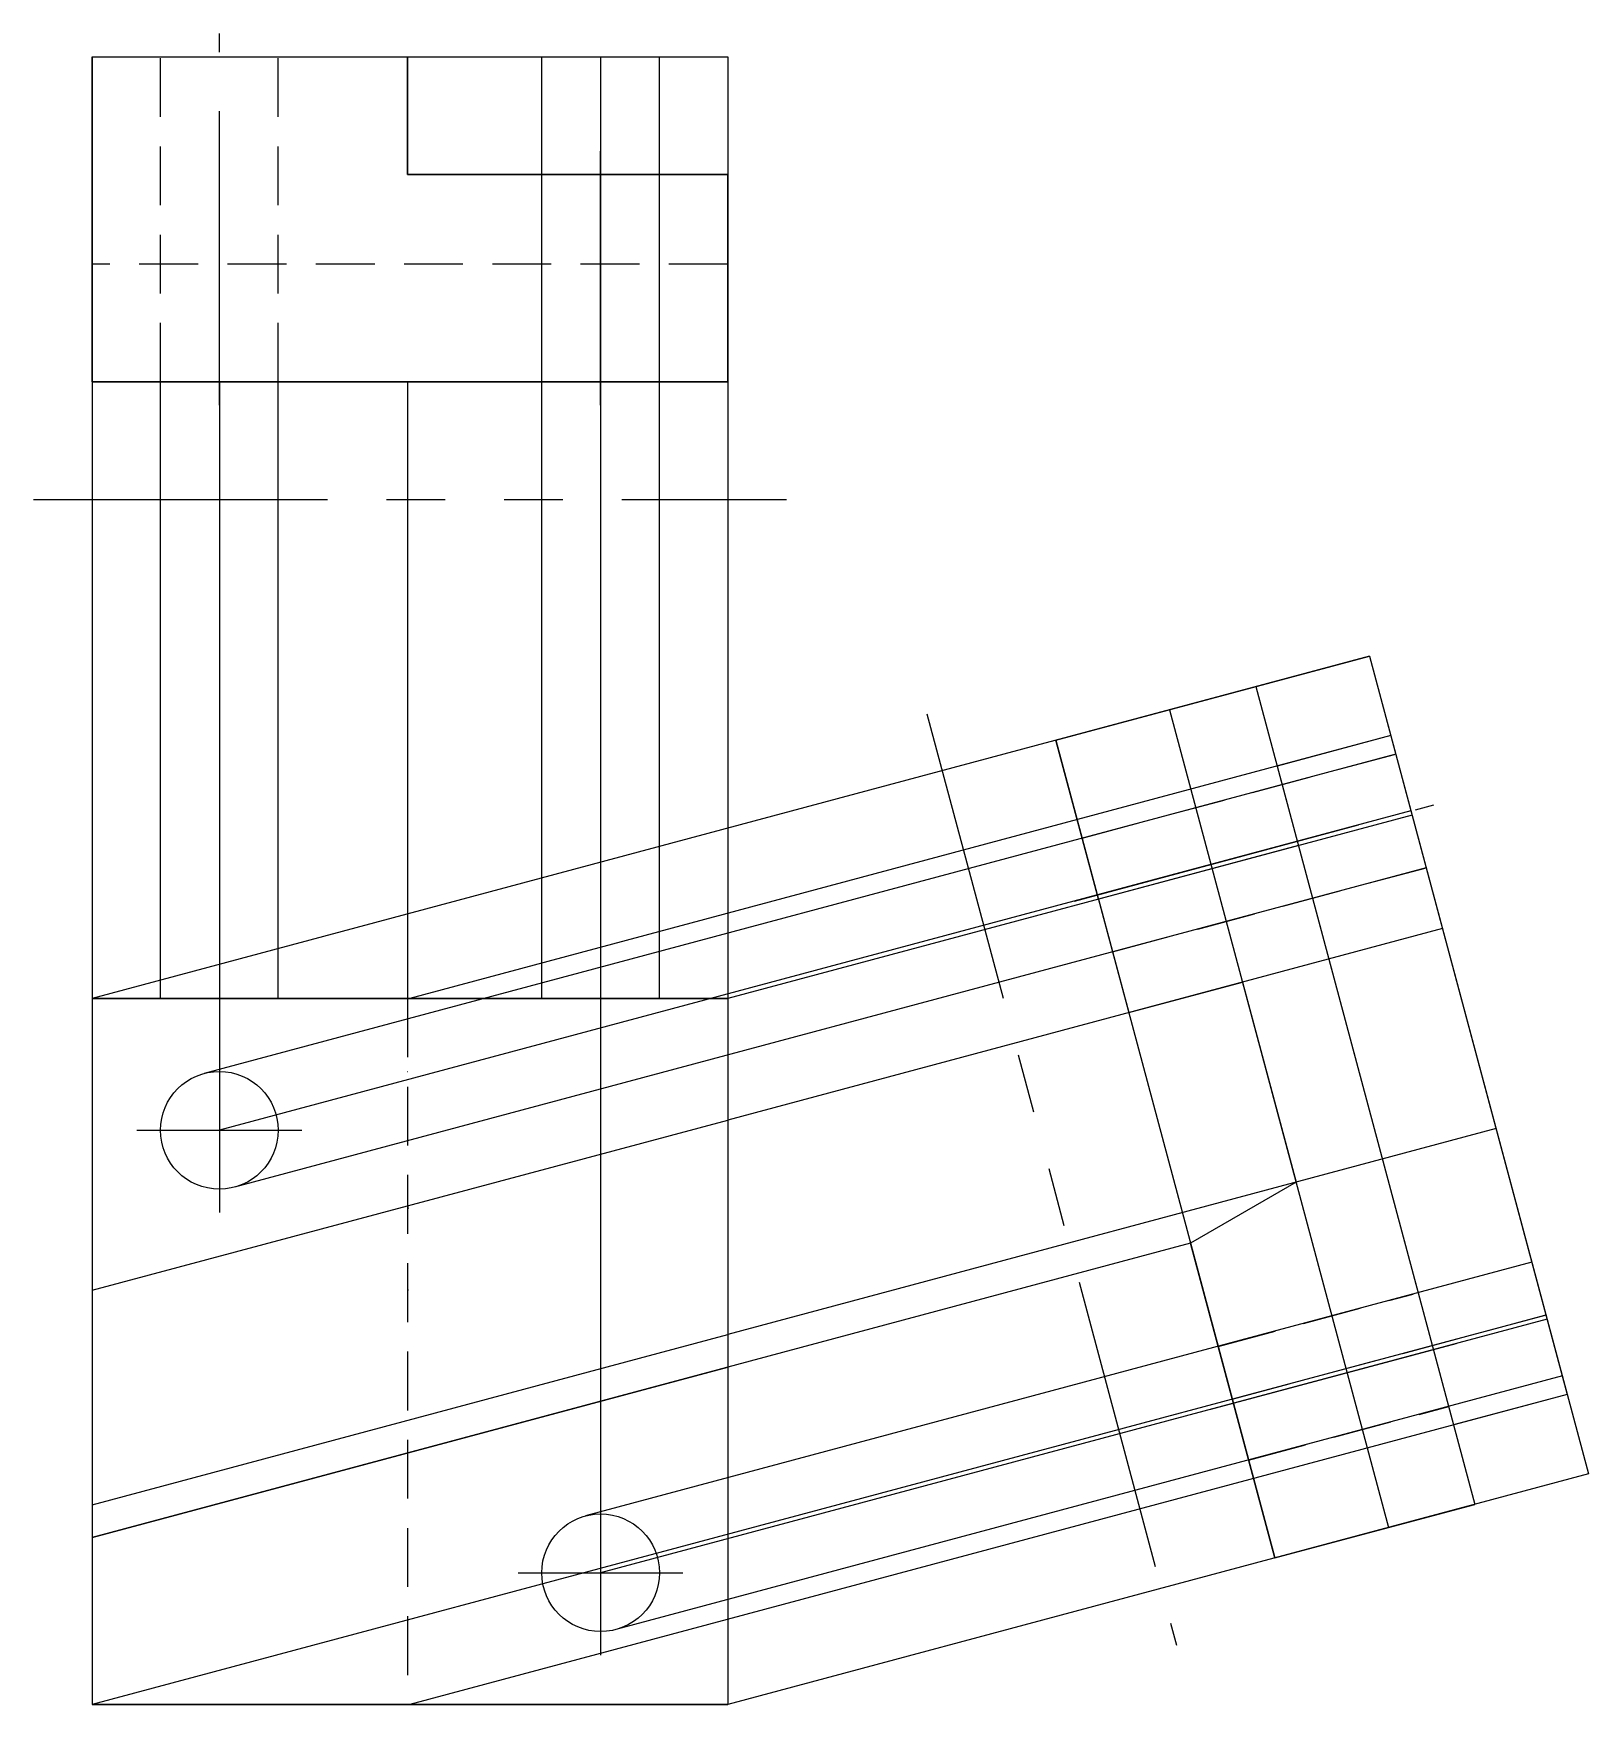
# Model space of a CAD drawing. Header units: inches. Extents: x 15.64 to 22.25, y 10.28 to 17.38.
import ezdxf

# ---------------------------------------------------------------- set-up
doc = ezdxf.new("R2010")
doc.units = ezdxf.units.IN
doc.header["$MEASUREMENT"] = 0
for name, pattern in [('CENTER', [2, 1.25, -0.25, 0.25, -0.25]), ('HIDDEN', [0.375, 0.25, -0.125]), ('PHANTOM', [2.5, 1.25, -0.25, 0.25, -0.25, 0.25, -0.25])]:
    doc.linetypes.add(name, pattern=pattern)
for name, color, linetype in [('CENTER', 220, 'CENTER'), ('CONSTRUCTION', 24, 'Continuous'), ('FOLD LINE', 224, 'PHANTOM'), ('HIDDEN', 80, 'HIDDEN'), ('VISIBLE', 7, 'Continuous')]:
    doc.layers.add(name, color=color, linetype=linetype)

msp = doc.modelspace()

# ---------------------------------------------------------------- linework, layer by layer
at = {"layer": 'CENTER'}
for p, q in [((16.4278, 15.7952), (16.4278, 17.3752)), ((18.0478, 15.7952), (18.0478, 16.8752)), ((20.0614, 13.6888), (21.5876, 14.0978)), ((16.4278, 13.0652), (16.4278, 12.3652)), ((16.0778, 12.7152), (16.7778, 12.7152)), ((20.64, 11.5298), (21.6832, 11.8093)), ((18.0478, 11.1852), (18.0478, 10.4852)), ((17.6978, 10.8352), (18.3978, 10.8352))]:
    msp.add_line(p, q, dxfattribs=at)
at = {"layer": 'CONSTRUCTION'}
for p, q in [((15.8878, 17.2752), (15.8878, 11.2752)), ((15.8878, 17.2752), (18.5878, 17.2752)), ((17.2278, 17.2752), (17.2278, 16.7752)), ((17.7978, 13.2752), (17.7978, 17.2752)), ((18.0478, 17.2752), (18.0478, 10.8352)), ((18.2978, 13.2752), (18.2978, 17.2752)), ((18.5878, 17.2752), (18.5878, 11.2752)), ((17.2278, 16.7752), (18.5878, 16.7752)), ((15.8878, 15.8952), (18.5878, 15.8952)), ((16.1778, 13.2752), (16.1778, 15.8952)), ((16.4278, 15.8952), (16.4278, 12.7152)), ((16.6778, 13.2752), (16.6778, 15.8952)), ((17.2278, 15.8952), (17.2278, 13.2752)), ((21.3148, 14.7294), (15.8878, 13.2752)), ((21.3148, 14.7294), (22.2457, 11.2553)), ((20.8319, 14.6), (21.7627, 11.1259)), ((20.4648, 14.5016), (21.3957, 11.0276)), ((21.4053, 14.3919), (17.2378, 13.2752)), ((19.9819, 14.3722), (20.9127, 10.8982)), ((21.4263, 14.3134), (16.3631, 12.9567)), ((21.491, 14.0719), (16.4278, 12.7152)), ((21.4957, 14.0544), (18.5878, 13.2752)), ((21.5557, 13.8304), (16.4925, 12.4737)), ((21.6248, 13.5724), (18.5878, 12.7587)), ((18.5878, 13.2752), (15.8878, 13.2752)), ((17.2278, 12.9652), (17.2288, 12.9652)), ((17.2296, 12.7152), (17.2278, 12.7152)), ((21.8526, 12.7224), (18.5878, 11.8476)), ((17.2278, 12.4652), (17.2305, 12.4652)), ((17.2278, 12.3943), (17.2308, 12.3832)), ((20.5543, 12.2358), (15.8878, 10.9855)), ((22.0048, 12.1543), (17.9831, 11.0767)), ((17.2319, 12.0352), (17.2278, 12.0352)), ((22.0648, 11.9303), (15.8878, 10.2752)), ((22.0695, 11.9128), (18.0478, 10.8352)), ((22.1342, 11.6713), (18.1125, 10.5937)), ((22.1553, 11.5928), (17.2378, 10.2752)), ((22.2457, 11.2553), (18.5878, 10.2752)), ((18.5878, 10.2752), (15.8878, 10.2752))]:
    msp.add_line(p, q, dxfattribs=at)
at = {"layer": 'FOLD LINE'}
for p, q in [((15.6378, 15.3952), (18.8378, 15.3952)), ((19.4342, 14.4843), (20.4945, 10.5273))]:
    msp.add_line(p, q, dxfattribs=at)
at = {"layer": 'HIDDEN'}
for p, q in [((16.1778, 15.8952), (16.1778, 17.2752)), ((16.6778, 15.8952), (16.6778, 17.2752)), ((17.7978, 15.8952), (17.7978, 16.7752)), ((18.2978, 15.8952), (18.2978, 16.7752)), ((18.5878, 16.3952), (15.8878, 16.3952)), ((20.0933, 13.9562), (21.4263, 14.3134)), ((20.2227, 13.4732), (21.5557, 13.8304)), ((17.2278, 13.2752), (17.2278, 10.2752)), ((20.6719, 11.7971), (21.5008, 12.0193)), ((20.7319, 11.5732), (22.0648, 11.9303)), ((20.8013, 11.3142), (21.6513, 11.5419))]:
    msp.add_line(p, q, dxfattribs=at)
at = {"layer": 'VISIBLE'}
for p, q in [((15.8878, 15.8952), (15.8878, 17.2752)), ((15.8878, 17.2752), (17.2278, 17.2752)), ((17.2278, 16.7752), (17.2278, 17.2752)), ((18.5878, 16.7752), (17.2278, 16.7752)), ((18.5878, 15.8952), (18.5878, 16.7752)), ((18.5878, 15.8952), (15.8878, 15.8952)), ((19.9819, 14.3722), (21.3148, 14.7294)), ((21.3148, 14.7294), (22.1553, 11.5928)), ((20.1627, 13.6972), (19.9819, 14.3722)), ((21.4053, 14.3919), (20.9223, 14.2625)), ((20.9223, 14.2625), (21.7627, 11.1259)), ((21.0127, 13.925), (20.1627, 13.6972)), ((20.1627, 13.6972), (20.2919, 13.2153)), ((20.2919, 13.2153), (20.7748, 13.3447)), ((20.7748, 13.3447), (21.0026, 12.4947)), ((15.8878, 13.2752), (18.5878, 13.2752)), ((15.8878, 13.2752), (15.8878, 10.2752)), ((18.5878, 13.2752), (18.5878, 10.2752)), ((15.8878, 12.0352), (18.5878, 12.7587)), ((21.0026, 12.4947), (20.5543, 12.2358)), ((20.9127, 10.8982), (20.5543, 12.2358)), ((15.8878, 11.1242), (18.5878, 11.8476)), ((15.8878, 10.9855), (18.5878, 11.7089)), ((22.1553, 11.5928), (21.6723, 11.4634)), ((20.9127, 10.8982), (21.7627, 11.1259)), ((15.8878, 10.2752), (18.5878, 10.2752))]:
    msp.add_line(p, q, dxfattribs=at)
for centre in [(16.4278, 12.7152), (18.0478, 10.8352)]:
    msp.add_circle(centre, 0.25, dxfattribs=at)

doc.saveas('drawing.dxf')
